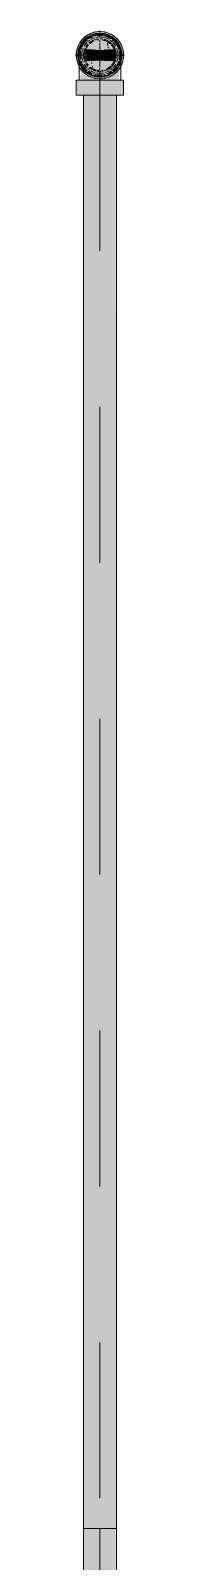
# Model space of a CAD drawing. Header units: millimetres. Extents: x -4000 to 187956, y -58990 to 162485.
# Drawn here: x 114224 to 114275, y 67916 to 69475 of the extents above; entities that cross this region are included whole.
import ezdxf

# ---------------------------------------------------------------- set-up
doc = ezdxf.new("R2010")
doc.units = ezdxf.units.MM
doc.linetypes.add('Dash 1_16_', pattern=[317.5, 158.75, -158.75])
for name, color, linetype, lineweight in [('F-SPRN', 3, 'Continuous', 9), ('P-PIPE', 3, 'Continuous', 9), ('P-PIPE-CNTR', 3, 'Continuous', 9)]:
    doc.layers.add(name, color=color, linetype=linetype, lineweight=lineweight)

# ---------------------------------------------------------------- blocks, each defined once
blk = doc.blocks.new('Sprinkler_Up - DN20-V538-FFS - TANG 1')
at = {"layer": 'F-SPRN', "transparency": 33554534}
for points in [[(-13.5, 0), (-3.9, 0.7), (-1.7, 2.9), (-1.2, 3.5), (-0.6, 4), (0.6, 4), (1.2, 3.5), (1.7, 2.9), (4.6, 0), (22.2, 0), (18, 13.1), (6.9, 21.2), (-6.9, 21.2), (-18, 13.1), (-22.2, 0)], [(0, -16.7), (4.3, -16.1), (11.8, -11.8), (16.1, -4.3), (16.1, 4.3), (11.8, 11.8), (8.3, 14.4), (0, 16.7), (-4.3, 16.1), (-11.8, 11.8), (-16.1, 4.3), (-16.1, -4.3), (-11.8, -11.8), (-8.3, -14.4)], [(0, -15.6), (7.8, -13.5), (13.5, -7.8), (15.1, -4), (15.1, 4), (13.5, 7.8), (7.8, 13.5), (0, 15.6), (-7.8, 13.5), (-11, 11), (-15.1, 4), (-15.1, -4), (-11, -11), (-7.8, -13.5)], [(0, -21.2), (6.9, -21.2), (18, -13.1), (22.2, 0), (3.9, -0.7), (1.7, -2.9), (1.2, -3.5), (0.6, -4), (-0.6, -4), (-1.2, -3.5), (-1.7, -2.9), (-4.6, 0), (-22.2, 0), (-18, -13.1), (-6.9, -21.2)], [(-10.9, -5.5), (-10.9, 5.4), (-14.5, 5.4), (-14.5, -5.5)], [(-7.7, -5.5), (-7.7, 5.4), (-10.9, 5.4), (-10.9, -5.5)], [(0, -5.5), (0, 5.4), (-7.7, 5.4), (-7.7, -5.5)], [(0, 0), (5.7, 0), (2.9, 4.9), (-2.9, 4.9), (-5.7, 0)], [(2.9, -4.9), (5.7, 0), (-5.7, 0), (-2.9, -4.9)], [(-4.6, 0), (4.6, 0), (0, 4.6)], [(0, -4.6), (4.6, 0), (-4.6, 0)], [(0, -2.6), (1.3, 0), (-1.8, 0)], [(-1.3, 0), (1.8, 0), (0, 2.6)], [(7.7, -5.5), (7.7, 5.4), (0, 5.4), (0, -5.5)], [(10.9, -5.5), (10.9, 5.4), (7.7, 5.4), (7.7, -5.5)], [(14.5, -5.5), (14.5, 5.4), (10.9, 5.4), (10.9, -5.5)]]:
    blk.add_hatch(color=1, dxfattribs=at).paths.add_polyline_path(points)
at = {"layer": 'F-SPRN', "color": 1}
for p, q in [((-11.5, 5.4), (-14.5, 5.4)), ((-14.5, 5.4), (-11.3, 5.4)), ((-14.5, 5.4), (-14.5, 3.7)), ((-14.5, 3.3), (-14.5, 0)), ((-11.5, 5.4), (-11.5, 4)), ((-10.9, 1.9), (-10.9, 3.6)), ((-10.8, 5.4), (-8, 5.4)), ((-8.1, 5.4), (-10.8, 5.4)), ((-8.1, 5.4), (-8.1, 2.8)), ((-8.1, 2.5), (-8.1, 0.7)), ((-7.7, 4.8), (-7.7, 2.7)), ((-7.7, 4.8), (-7.7, 2.7)), ((-7.7, 2.1), (-7.7, 0.5)), ((-7.7, 2.1), (-7.7, 0.5)), ((-6.7, 5.4), (-4.7, 5.4)), ((-5.8, 3.8), (-5.8, 2.2)), ((-2.1, 0), (-2.1, 0)), ((-2.1, 0), (-2.1, -0.1)), ((0, 2.1), (-0.1, 2.1)), ((2.1, 0), (2.1, 0.1)), ((2.1, 0), (2.1, 0)), ((4.7, 5.4), (6.5, 5.4)), ((7.7, 5.4), (10.8, 5.4)), ((7.7, 5.2), (7.7, 2.7)), ((7.7, 5.2), (7.7, 2.7)), ((7.7, 2.3), (7.7, 0.5)), ((7.7, 2.3), (7.7, 0.5)), ((10.8, 5.4), (8.1, 5.4)), ((8.1, 5.4), (8.1, 2.8)), ((8.1, 2.5), (8.1, 0.4)), ((10.9, 5.4), (14.5, 5.4)), ((10.9, 3.6), (10.9, 0.2)), ((14.5, 5.4), (11.5, 5.4)), ((11.5, 5.4), (11.5, 4)), ((11.5, 3), (11.5, 0.2)), ((14.5, 5.4), (14.5, -5.5)), ((-14.5, -1.3), (-14.5, -3.7)), ((-11.1, -5.5), (-14.5, -5.5)), ((-14.5, -5.5), (-11.5, -5.5)), ((-10.9, -2.6), (-10.9, -1.3)), ((-10.8, -5.5), (-8.1, -5.5)), ((-7.8, -5.5), (-10.8, -5.5)), ((-8.1, -4.2), (-8.1, -5.5)), ((-7.7, -2.7), (-7.7, -4)), ((-7.7, -2.7), (-7.7, -4)), ((-7, -5.5), (-5.8, -5.5)), ((-4.8, -5.5), (-7, -5.5)), ((-5.8, -2.3), (-5.8, -3.8)), ((-2.1, -0.3), (-2, -0.4)), ((-2, -0.4), (-2, -0.5)), ((-2, -0.5), (-2, -0.6)), ((-2, -0.6), (-2, -0.7)), ((-2, -0.7), (-1.9, -0.7)), ((-1.9, -0.7), (-1.9, -0.8)), ((-1.9, -0.8), (-1.9, -0.9)), ((-1.9, -0.9), (-1.8, -1)), ((-1.8, -1), (-1.8, -1.1)), ((-1.8, -1), (-1.8, -1)), ((-1.8, -1.1), (-1.7, -1.2)), ((-1.7, -1.2), (-1.6, -1.3)), ((-1.7, -1.2), (-1.7, -1.2)), ((-1.6, -1.3), (-1.6, -1.4)), ((-1.6, -1.4), (-1.5, -1.4)), ((-1.5, -1.4), (-1.4, -1.5)), ((-1.4, -1.5), (-1.3, -1.6)), ((-1.4, -1.5), (-1.4, -1.5)), ((-1.3, -1.6), (-1.3, -1.7)), ((-1.3, -1.7), (-1.2, -1.7)), ((-1.2, -1.7), (-1.1, -1.7)), ((-1.1, -1.7), (-1.1, -1.8)), ((-1.1, -1.8), (-1, -1.8)), ((-1, -1.8), (-0.9, -1.9)), ((-0.9, -1.9), (-0.8, -1.9)), ((-0.8, -1.9), (-0.7, -2)), ((-0.8, -1.9), (-0.8, -1.9)), ((-0.7, -2), (-0.6, -2)), ((-0.6, -2), (-0.5, -2)), ((-0.5, -2), (-0.4, -2)), ((-0.4, -2), (-0.3, -2.1)), ((-0.4, -2), (-0.4, -2)), ((-0.3, -2.1), (-0.2, -2.1)), ((-0.2, -2.1), (-0.1, -2.1)), ((-0.1, -2.1), (0, -2.1)), ((0, -2.1), (0.1, -2.1)), ((0.1, -2.1), (0.2, -2.1)), ((0.1, -2.1), (0.1, -2.1)), ((0.2, -2.1), (0.3, -2.1)), ((0.3, -2.1), (0.4, -2)), ((0.4, -2), (0.5, -2)), ((0.5, -2), (0.6, -2)), ((0.6, -2), (0.7, -2)), ((0.6, -2), (0.6, -2)), ((0.7, -2), (0.8, -1.9)), ((0.8, -1.9), (0.9, -1.9)), ((0.9, -1.9), (1, -1.8)), ((0.9, -1.9), (0.9, -1.9)), ((1, -1.8), (1.1, -1.8)), ((1.1, -1.8), (1.2, -1.7)), ((1.2, -1.7), (1.3, -1.6)), ((1.2, -1.7), (1.2, -1.7)), ((1.3, -1.6), (1.4, -1.6)), ((1.4, -1.5), (1.5, -1.5)), ((1.4, -1.6), (1.4, -1.5)), ((1.5, -1.4), (1.6, -1.3)), ((1.5, -1.5), (1.5, -1.4)), ((1.6, -1.3), (1.7, -1.2)), ((1.6, -1.3), (1.6, -1.3)), ((1.7, -1.1), (1.8, -1.1)), ((1.7, -1.2), (1.7, -1.1)), ((1.8, -1), (1.9, -0.9)), ((1.8, -1.1), (1.8, -1)), ((1.9, -0.8), (2, -0.7)), ((1.9, -0.8), (1.9, -0.8)), ((1.9, -0.9), (1.9, -0.8)), ((2, -0.4), (2.1, -0.3)), ((2, -0.5), (2, -0.4)), ((2, -0.5), (2, -0.5)), ((2, -0.6), (2, -0.5)), ((2, -0.7), (2, -0.6)), ((2.1, -0.1), (2.1, 0)), ((2.1, -0.2), (2.1, -0.1)), ((2.1, -0.3), (2.1, -0.2)), ((7, -5.5), (4.8, -5.5)), ((5.8, -2.2), (5.8, -3.8)), ((5.8, -5.5), (7, -5.5)), ((7.7, -0.5), (7.7, -2.3)), ((7.7, -0.5), (7.7, -2.3)), ((7.7, -2.7), (7.7, -5.4)), ((7.7, -2.7), (7.7, -5.4)), ((10.8, -5.5), (7.7, -5.5)), ((8.1, -0.4), (8.1, -2.5)), ((8.1, -2.8), (8.1, -5.5)), ((8.1, -5.5), (10.8, -5.5)), ((10.9, -0.2), (10.9, -3.6)), ((14.5, -5.5), (10.9, -5.5)), ((11.5, -0.2), (11.5, -3)), ((11.5, -4), (11.5, -5.5)), ((11.5, -5.5), (14.5, -5.5))]:
    blk.add_line(p, q, dxfattribs=at)
at = {"layer": 'F-SPRN', "color": 1, "flags": 128}
for points in [[(-0.6, 2), (-0.7, 2), (-0.8, 1.9), (-0.9, 1.9), (-0.9, 1.9), (-1, 1.8), (-1.1, 1.8), (-1.2, 1.7), (-1.2, 1.7), (-1.3, 1.6), (-1.4, 1.6), (-1.4, 1.5), (-1.5, 1.5), (-1.5, 1.4), (-1.6, 1.3), (-1.6, 1.3), (-1.7, 1.2), (-1.7, 1.1), (-1.8, 1.1), (-1.8, 1), (-1.9, 0.9), (-1.9, 0.8), (-1.9, 0.8), (-2, 0.7), (-2, 0.6), (-2, 0.5), (-2, 0.5), (-2, 0.4), (-2.1, 0.3), (-2.1, 0.2), (-2.1, 0.1), (-2.1, 0)], [(-0.5, 2), (-0.6, 2), (-0.6, 2)], [(-0.1, 2.1), (-0.1, 2.1), (-0.2, 2.1), (-0.3, 2.1), (-0.4, 2), (-0.5, 2)], [(0.8, 1.9), (0.8, 1.9), (0.7, 2), (0.6, 2), (0.5, 2), (0.4, 2), (0.4, 2), (0.3, 2.1), (0.2, 2.1), (0.1, 2.1), (0, 2.1)], [(1.3, 1.6), (1.3, 1.7), (1.2, 1.7), (1.1, 1.7), (1.1, 1.8), (1, 1.8), (0.9, 1.9), (0.8, 1.9)], [(1.8, 1.1), (1.7, 1.2), (1.7, 1.2), (1.6, 1.3), (1.6, 1.4), (1.5, 1.4), (1.4, 1.5), (1.4, 1.5), (1.3, 1.6)], [(2.1, 0.1), (2.1, 0.2), (2.1, 0.2), (2.1, 0.3), (2, 0.4), (2, 0.5), (2, 0.6), (2, 0.7), (1.9, 0.7), (1.9, 0.8), (1.9, 0.9), (1.8, 1), (1.8, 1), (1.8, 1.1)], [(-2.1, -0.1), (-2.1, -0.2), (-2.1, -0.2), (-2.1, -0.3)]]:
    blk.add_lwpolyline(points, dxfattribs=at)
at = {"layer": 'F-SPRN', "color": 1}
for radius, start, end in [(22.2, 360, 180), (21.9, 126.6942, 143.2701), (21.9, 108.2621, 125.7507), (16.7, 106.5995, 120), (16.7, 106.5995, 120), (21.9, 99.348, 107.901), (16.7, 96.4143, 105), (16.7, 96.4143, 105), (21.9, 90.145, 98.8503), (16.7, 83.0684, 90), (16.7, 83.0684, 90), (21.9, 72.5583, 89.4624), (16.7, 60, 75), (16.7, 60, 75), (21.9, 54.2493, 71.7379), (21.9, 36.7299, 53.3058), (21.9, 165.6773, 179.2615), (21.9, 144.7698, 164.8151), (16.7, 167.6802, 180), (16.7, 167.6802, 180), (16.7, 155.3879, 164.9693), (16.7, 155.3879, 164.9693), (15.6, 166.4265, 180), (15.6, 166.4265, 180), (15.6, 150.9409, 165), (15.6, 159.6139, 165), (16.7, 136.7213, 149.931), (16.7, 136.7213, 149.931), (15.6, 150.9409, 156.3845), (15.6, 138.4214, 150), (15.6, 138.4214, 150), (16.7, 121.4181, 130.5751), (16.7, 121.4181, 130.5751), (15.6, 120.5262, 133.2078), (15.6, 120.5262, 133.2078), (15.6, 114.4363, 119.9813), (15.6, 114.4363, 119.9813), (4.63, 155.7832, 180), (4.63, 155.7832, 180), (4.63, 109.0192, 138.2703), (4.63, 109.0192, 138.2703), (15.6, 95.5762, 100.6843), (15.6, 95.5762, 100.6843), (2.56, 109.0192, 168.8278), (2.56, 109.0192, 168.8278), (2.04, 109.0192, 180), (4.63, 17.9592, 90), (4.63, 17.9592, 90), (3.81, 57.0577, 90), (2.56, 14.5599, 90), (2.56, 14.5599, 90), (2.04, 10.4703, 90), (15.6, 75.573, 80.5892), (15.6, 75.573, 80.5892), (3.81, 16.1605, 43.8358), (15.6, 67.5614, 74.5481), (15.6, 67.5614, 74.5481), (15.6, 60.0187, 65.5637), (15.6, 60.0187, 65.5637), (15.6, 46.7922, 60), (15.6, 46.7922, 60), (16.7, 49.4249, 58.5819), (16.7, 49.4249, 58.5819), (15.6, 30, 41.5786), (15.6, 30, 41.5786), (16.7, 30, 43.2787), (16.7, 30, 43.2787), (15.6, 23.6155, 29.5646), (15.6, 15, 29.5646), (15.6, 15, 20.3861), (16.7, 15, 24.6121), (16.7, 15, 24.6121), (15.6, 360, 13.6618), (15.6, 0, 13.6618), (16.7, 360, 12.3198), (16.7, 0, 12.3198), (21.9, 15.1849, 35.2302), (21.9, 0.7385, 14.3227), (22.2, 180, 360), (21.9, 180.7385, 194.3227), (21.9, 195.1849, 215.2302), (21.9, 216.7299, 233.3058), (16.7, 180, 192.3198), (16.7, 180, 192.3198), (16.7, 195.0307, 204.6121), (16.7, 195.0307, 204.6121), (15.6, 181.9082, 193.6618), (15.6, 181.9082, 193.6618), (15.6, 197.3339, 209.5646), (15.6, 197.3339, 209.5646), (16.7, 210.069, 223.2787), (16.7, 210.069, 223.2787), (15.6, 212.5472, 221.5786), (15.6, 212.5472, 221.5786), (16.7, 229.4249, 238.5819), (16.7, 229.4249, 238.5819), (15.6, 233.795, 240), (15.6, 233.795, 240), (16.7, 240, 255), (16.7, 240, 255), (15.6, 240.0187, 254.5481), (15.6, 240.0187, 254.5481), (4.63, 197.9592, 0), (4.63, 197.9592, 360), (15.6, 255, 267.64), (15.6, 255, 267.64), (3.81, 196.1605, 360), (2.56, 191.1677, 270), (2.56, 191.1677, 270), (2.04, 190.4703, 270), (2.04, 270, 0), (2.56, 270, 0), (2.56, 270, 360), (15.6, 275.5762, 280.6843), (15.6, 275.5762, 280.6843), (16.7, 286.5995, 300), (16.7, 286.5995, 300), (15.6, 294.4363, 299.9813), (15.6, 294.4363, 299.9813), (15.6, 300, 313.2078), (15.6, 300, 313.2078), (16.7, 301.4181, 310.5751), (16.7, 301.4181, 310.5751), (15.6, 318.4214, 330), (15.6, 318.4214, 330), (16.7, 316.7213, 330), (16.7, 316.7213, 330), (21.9, 306.6942, 323.2701), (15.6, 330.4354, 345), (15.6, 330.4354, 336.3845), (15.6, 339.6139, 345), (15.6, 346.3382, 360), (15.6, 346.3382, 360), (16.7, 335.3879, 345), (16.7, 335.3879, 345), (16.7, 347.6802, 360), (16.7, 347.6802, 360), (21.9, 324.7698, 344.8151), (21.9, 345.6773, 359.2615), (21.9, 234.2493, 251.7379), (21.9, 252.5583, 269.4624), (16.7, 263.0684, 270), (16.7, 263.0684, 270), (21.9, 270.145, 278.8503), (16.7, 276.4143, 285), (16.7, 276.4143, 285), (21.9, 279.348, 287.901), (21.9, 288.2621, 305.7507)]:
    blk.add_arc((0, 0), radius, start, end, dxfattribs=at)
blk = doc.blocks.new('Steel_Transition_Threaded_HoaPhat - Standard-V418-FFS - TANG 1')
at = {"layer": 'P-PIPE', "lineweight": 13, "transparency": 33554534}
h = blk.add_hatch(color=1, dxfattribs=at)
h.paths.add_polyline_path([(139250, 128427.6), (139255.8, 128428.4), (139261.3, 128430.6), (139265.9, 128434.2), (139269.5, 128438.8), (139271.7, 128444.3), (139272.5, 128450.1), (139271.7, 128455.9), (139269.5, 128461.3), (139265.9, 128466), (139261.3, 128469.6), (139255.8, 128471.8), (139250, 128472.6), (139244.2, 128471.8), (139238.8, 128469.6), (139234.1, 128466), (139230.5, 128461.3), (139228.3, 128455.9), (139227.5, 128450.1), (139228.3, 128444.3), (139230.5, 128438.8), (139234.1, 128434.2), (139238.8, 128430.6), (139244.2, 128428.4)])
h.paths.add_polyline_path([(139250, 128430), (139244.8, 128430.7), (139240, 128432.7), (139235.8, 128435.9), (139232.6, 128440), (139230.6, 128444.9), (139229.9, 128450.1), (139230.6, 128455.3), (139232.6, 128460.1), (139235.8, 128464.3), (139240, 128467.5), (139244.8, 128469.5), (139250, 128470.2), (139255.2, 128469.5), (139260.1, 128467.5), (139264.2, 128464.3), (139267.4, 128460.1), (139269.4, 128455.3), (139270.1, 128450.1), (139269.4, 128444.9), (139267.4, 128440), (139264.2, 128435.9), (139260.1, 128432.7), (139255.2, 128430.7)])
for points in [[(139250, 128430), (139250, 128433.7), (139241.8, 128435.9), (139235.8, 128441.9), (139233.6, 128450.1), (139235.8, 128458.3), (139241.8, 128464.3), (139250, 128466.5), (139250, 128470.2), (139244.8, 128469.5), (139240, 128467.5), (139235.8, 128464.3), (139232.6, 128460.1), (139230.6, 128455.3), (139229.9, 128450.1), (139230.6, 128444.9), (139232.6, 128440), (139235.8, 128435.9), (139240, 128432.7), (139244.8, 128430.7)], [(139250, 128431.6), (139254.8, 128432.2), (139259.3, 128434.1), (139263.1, 128437), (139266, 128440.8), (139267.9, 128445.3), (139268.5, 128450.1), (139267.9, 128454.9), (139266, 128459.3), (139263.1, 128463.2), (139259.3, 128466.1), (139254.8, 128468), (139250, 128468.6), (139245.2, 128468), (139240.8, 128466.1), (139236.9, 128463.2), (139234, 128459.3), (139232.1, 128454.9), (139231.5, 128450.1), (139232.1, 128445.3), (139234, 128440.8), (139236.9, 128437), (139240.8, 128434.1), (139245.2, 128432.2)], [(139250, 128430), (139255.2, 128430.7), (139260.1, 128432.7), (139264.2, 128435.9), (139267.4, 128440), (139269.4, 128444.9), (139270.1, 128450.1), (139269.4, 128455.3), (139267.4, 128460.1), (139264.2, 128464.3), (139260.1, 128467.5), (139255.2, 128469.5), (139250, 128470.2), (139250, 128466.5), (139258.2, 128464.3), (139264.2, 128458.3), (139266.4, 128450.1), (139264.2, 128441.9), (139258.2, 128435.9), (139250, 128433.7)]]:
    blk.add_hatch(color=1, dxfattribs=at).paths.add_polyline_path(points)
at = {"layer": 'P-PIPE', "color": 20, "lineweight": 13}
for radius, start, end in [(22.5, 90, 270), (22.5, 90, 270), (20.1, 150, 162.7449), (20.1, 128.8856, 148.1553), (18.5, 136.4297, 150), (18.5, 136.4297, 150), (18.5, 123.4976, 133.2041), (18.5, 123.4976, 133.2041), (20.1, 109.6859, 125.0043), (16.4, 121.0738, 128.0319), (18.5, 106.819, 120), (18.5, 106.819, 120), (16.4, 115.1607, 120), (16.4, 107.4657, 111.9681), (20.1, 100.9975, 105), (18.5, 91.4353, 103.2046), (18.5, 91.4353, 103.2046), (16.4, 96.2132, 104.6042), (20.1, 90.5246, 98.5089), (22.5, 270, 90), (22.5, 270, 90), (18.5, 78.0986, 90), (18.5, 78.0986, 90), (20.1, 75.0607, 87.9279), (18.5, 60, 75), (18.5, 60, 75), (16.4, 66.9681, 72.9388), (20.1, 54.9957, 75), (16.4, 50.4733, 56.6389), (18.5, 46.7959, 56.5024), (18.5, 46.7959, 56.5024), (20.1, 31.8447, 51.1144), (16.4, 30, 38.0319), (18.5, 30, 43.5703), (18.5, 30, 43.5703), (20.1, 17.2551, 30), (20.1, 166.0499, 193.9501), (18.5, 166.5939, 180), (18.5, 166.5939, 193.4061), (18.5, 180, 193.4061), (18.5, 157.6232, 165), (18.5, 157.6232, 165), (18.5, 195, 202.3768), (18.5, 195, 202.3768), (16.4, 168.5467, 178.9063), (16.4, 184.8393, 191.4533), (16.4, 158.0319, 163.506), (16.4, 143.5463, 150), (16.4, 338.0319, 342.8691), (16.4, 0, 8.0319), (16.4, 353.5463, 0), (18.5, 15, 22.3768), (18.5, 15, 22.3768), (18.5, 337.6232, 345), (18.5, 337.6232, 345), (18.5, 0, 13.4061), (18.5, 346.5939, 13.4061), (18.5, 346.5939, 0), (20.1, 346.0499, 13.9501), (20.1, 197.2551, 210), (20.1, 211.8447, 231.1144), (18.5, 210, 223.5703), (18.5, 210, 223.5703), (16.4, 210.6635, 216.4537), (18.5, 226.7959, 236.5024), (18.5, 226.7959, 236.5024), (20.1, 234.9957, 255), (16.4, 230.4733, 236.6389), (18.5, 240, 255), (18.5, 240, 255), (16.4, 240, 246.5955), (16.4, 250.3629, 255), (20.1, 255.0607, 267.9279), (18.5, 258.0986, 270), (18.5, 258.0986, 270), (16.4, 264.1652, 268.506), (20.1, 270.5246, 278.5089), (18.5, 271.4353, 283.2046), (18.5, 271.4353, 283.2046), (16.4, 276.2132, 283.9063), (20.1, 280.9975, 285), (16.4, 287.4657, 291.9681), (18.5, 286.819, 300), (18.5, 286.819, 300), (16.4, 293.4045, 300), (20.1, 289.6859, 305.0043), (18.5, 303.4976, 313.2041), (18.5, 303.4976, 313.2041), (20.1, 308.8856, 328.1553), (18.5, 316.4297, 330), (18.5, 316.4297, 330), (20.1, 330, 342.7449)]:
    blk.add_arc((139250, 128450.1), radius, start, end, dxfattribs=at)
blk = doc.blocks.new('Steel_Elbow_Threaded_HoaPhat - Standard-V539-FFS - TANG 1')
at = {"layer": 'P-PIPE', "lineweight": 13, "transparency": 33554534}
for points in [[(114250, 69426), (114256.2, 69426.8), (114262.1, 69429.2), (114267.1, 69433), (114270.9, 69438), (114273.3, 69443.8), (114274.1, 69450.1), (114273.3, 69456.3), (114270.9, 69462.1), (114267.1, 69467.1), (114262.1, 69471), (114256.2, 69473.4), (114250, 69474.2), (114243.8, 69473.4), (114237.9, 69471), (114233, 69467.1), (114229.1, 69462.1), (114226.7, 69456.3), (114225.9, 69450.1), (114226.7, 69443.8), (114229.1, 69438), (114233, 69433), (114237.9, 69429.2), (114243.8, 69426.8)], [(114233, 69409.5), (114250, 69409.5), (114250, 69424.7), (114225.9, 69424.7), (114226.7, 69409.5), (114229.1, 69409.5)], [(114274.1, 69409.5), (114273.3, 69424.7), (114250, 69424.7), (114250, 69409.5), (114273.3, 69409.5)]]:
    blk.add_hatch(color=1, dxfattribs=at).paths.add_polyline_path(points)
h = blk.add_hatch(color=1, dxfattribs=at)
h.paths.add_polyline_path([(114233.1, 69434.9), (114230.5, 69439.5), (114231.4, 69435.6)])
h.paths.add_polyline_path([(114230.4, 69424.7), (114250, 69424.7), (114250, 69428.9), (114242.8, 69430.2), (114244.1, 69428.3), (114236.6, 69433), (114232.6, 69437.1), (114233.8, 69431.9), (114231.4, 69435.6), (114229.1, 69441.6), (114229.4, 69433), (114230.5, 69433.3), (114230.6, 69429.2), (114229.3, 69428.9)])
h = blk.add_hatch(color=1, dxfattribs=at)
h.paths.add_polyline_path([(114257.2, 69430.2), (114259.7, 69430.2), (114255.9, 69428.3)])
h.paths.add_polyline_path([(114268.3, 69424.7), (114269.7, 69428.5), (114269.9, 69435.9), (114270.2, 69440), (114268.8, 69439.5), (114262.8, 69432.6), (114257.2, 69430.2), (114250, 69428.9), (114250, 69424.7), (114266, 69424.7)])
h.paths.add_polyline_path([(114265.7, 69433.4), (114266.1, 69435.6), (114268.2, 69436.4)])
at = {"layer": 'P-PIPE', "color": 20, "lineweight": 13}
for p, q in [((114236.5, 69466.4), (114237.2, 69466.9)), ((114237.2, 69466.9), (114237.9, 69467.4)), ((114237.9, 69467.4), (114238.6, 69467.9)), ((114238.6, 69467.9), (114239.3, 69468.3)), ((114239.3, 69468.3), (114240, 69468.7)), ((114240, 69468.7), (114240.8, 69469.1)), ((114240.8, 69469.1), (114241.6, 69469.5)), ((114241.6, 69469.5), (114242.3, 69469.8)), ((114242.3, 69469.8), (114243.1, 69470.1)), ((114244.8, 69470.6), (114245.6, 69470.8)), ((114245.6, 69470.8), (114246.4, 69470.9)), ((114248.1, 69471.1), (114248.9, 69471.2)), ((114248.9, 69471.2), (114249.8, 69471.2)), ((114249.8, 69471.2), (114250, 69471.2)), ((114250, 69471.2), (114250.8, 69471.2)), ((114250.8, 69471.2), (114251.7, 69471.2)), ((114251.7, 69471.2), (114252.5, 69471.1)), ((114252.5, 69471.1), (114253.4, 69471)), ((114253.4, 69471), (114254.2, 69470.8)), ((114254.2, 69470.8), (114255, 69470.6)), ((114256.7, 69470.2), (114257.5, 69469.9)), ((114257.5, 69469.9), (114258.2, 69469.6)), ((114258.2, 69469.6), (114259, 69469.2)), ((114259, 69469.2), (114259.8, 69468.8)), ((114261.2, 69468), (114261.9, 69467.5)), ((114228.9, 69451.8), (114229, 69452.6)), ((114228.9, 69450.9), (114228.9, 69451.8)), ((114229, 69452.6), (114229.1, 69453.5)), ((114229.1, 69453.5), (114229.3, 69454.3)), ((114229.3, 69454.3), (114229.5, 69455.1)), ((114229.5, 69455.1), (114229.7, 69455.9)), ((114229.7, 69455.9), (114229.9, 69456.7)), ((114229.9, 69456.7), (114230.2, 69457.5)), ((114230.2, 69457.5), (114230.5, 69458.3)), ((114230.5, 69458.3), (114230.9, 69459.1)), ((114230.9, 69459.1), (114231.2, 69459.9)), ((114232.1, 69461.3), (114232.5, 69462)), ((114232.5, 69462), (114233, 69462.7)), ((114233, 69462.7), (114233.6, 69463.4)), ((114233.6, 69463.4), (114234.1, 69464)), ((114234.1, 69464), (114234.7, 69464.7)), ((114234.7, 69464.7), (114235.3, 69465.3)), ((114235.3, 69465.3), (114235.9, 69465.8)), ((114235.9, 69465.8), (114236.5, 69466.4)), ((114263.3, 69466.5), (114263.9, 69466)), ((114263.9, 69466), (114264.6, 69465.4)), ((114264.6, 69465.4), (114265.2, 69464.8)), ((114265.2, 69464.8), (114265.8, 69464.2)), ((114265.8, 69464.2), (114266.3, 69463.6)), ((114266.3, 69463.6), (114266.8, 69462.9)), ((114266.8, 69462.9), (114267.3, 69462.2)), ((114267.3, 69462.2), (114267.8, 69461.5)), ((114267.8, 69461.5), (114268.2, 69460.8)), ((114268.2, 69460.8), (114268.7, 69460.1)), ((114268.7, 69460.1), (114269, 69459.3)), ((114269, 69459.3), (114269.4, 69458.5)), ((114269.4, 69458.5), (114269.7, 69457.8)), ((114269.7, 69457.8), (114270, 69457)), ((114270, 69457), (114270.3, 69456.2)), ((114270.3, 69456.2), (114270.5, 69455.3)), ((114270.5, 69455.3), (114270.7, 69454.5)), ((114270.7, 69454.5), (114270.8, 69453.7)), ((114270.8, 69453.7), (114271, 69452.8)), ((114271, 69452.8), (114271.1, 69452)), ((114271.1, 69452), (114271.1, 69451.2)), ((114228.9, 69450.1), (114228.9, 69450.9)), ((114228.9, 69450.1), (114228.9, 69450.1)), ((114228.9, 69450), (114228.9, 69450.1)), ((114228.9, 69449.9), (114228.9, 69450)), ((114228.9, 69449.7), (114228.9, 69449.9)), ((114228.9, 69449), (114228.9, 69449.3)), ((114228.9, 69448.7), (114228.9, 69449)), ((114228.9, 69448.4), (114228.9, 69448.7)), ((114228.9, 69447.1), (114228.9, 69447.5)), ((114228.9, 69446.6), (114228.9, 69447.1)), ((114228.9, 69446.1), (114228.9, 69446.6)), ((114228.9, 69444.3), (114228.9, 69444.9)), ((114228.9, 69443.6), (114228.9, 69444.3)), ((114228.9, 69442.9), (114228.9, 69443.6)), ((114228.9, 69442.2), (114228.9, 69442.9)), ((114228.9, 69439), (114228.9, 69439.8)), ((114228.9, 69438.2), (114228.9, 69439)), ((114271.1, 69451.2), (114271.2, 69450.3)), ((114271.2, 69450.3), (114271.2, 69450.1)), ((114271.2, 69450.1), (114271.2, 69450.1)), ((114271.2, 69450.1), (114271.2, 69450)), ((114271.2, 69450), (114271.2, 69449.9)), ((114271.2, 69449.9), (114271.2, 69449.8)), ((114271.2, 69449.8), (114271.2, 69449.6)), ((114271.2, 69449.1), (114271.2, 69448.8)), ((114271.2, 69448.8), (114271.2, 69448.5)), ((114271.2, 69448.5), (114271.2, 69448.1)), ((114271.2, 69447.2), (114271.2, 69446.7)), ((114271.2, 69446.7), (114271.2, 69446.2)), ((114271.2, 69445.1), (114271.2, 69444.4)), ((114271.2, 69444.4), (114271.2, 69443.8)), ((114271.2, 69443.8), (114271.2, 69443.1)), ((114271.2, 69440.1), (114271.2, 69439.2)), ((114271.2, 69439.2), (114271.2, 69438.4)), ((114225.9, 69424.7), (114225.9, 69409.5)), ((114230.3, 69424.7), (114225.9, 69424.7)), ((114250, 69424.7), (114225.9, 69424.7)), ((114228.9, 69424.7), (114236.4, 69424.7)), ((114230.1, 69424.7), (114231.7, 69424.7)), ((114233, 69424.7), (114230.3, 69424.7)), ((114231.7, 69424.7), (114232.8, 69424.7)), ((114233.8, 69424.7), (114236.4, 69424.7)), ((114237.9, 69424.7), (114234, 69424.7)), ((114236.4, 69424.7), (114242.8, 69424.7)), ((114236.4, 69424.7), (114242.8, 69424.7)), ((114242.7, 69424.7), (114237.9, 69424.7)), ((114243.7, 69424.7), (114250, 69424.7)), ((114243.7, 69424.7), (114250, 69424.7)), ((114250, 69424.7), (114243.8, 69424.7)), ((114256.2, 69424.7), (114250, 69424.7)), ((114274.1, 69424.7), (114250, 69424.7)), ((114250, 69424.7), (114256.3, 69424.7)), ((114250, 69424.7), (114256.3, 69424.7)), ((114257.2, 69424.7), (114263.6, 69424.7)), ((114257.2, 69424.7), (114263.6, 69424.7)), ((114262.1, 69424.7), (114257.3, 69424.7)), ((114266, 69424.7), (114262.1, 69424.7)), ((114263.6, 69424.7), (114266.2, 69424.7)), ((114263.6, 69424.7), (114271.2, 69424.7)), ((114268.5, 69424.7), (114267.1, 69424.7)), ((114267.2, 69424.7), (114268.3, 69424.7)), ((114274.1, 69424.7), (114268.5, 69424.7)), ((114274.1, 69409.5), (114274.1, 69424.7)), ((114225.9, 69409.5), (114233, 69409.5)), ((114225.9, 69409.5), (114250, 69409.5)), ((114233.8, 69409.5), (114237.9, 69409.5)), ((114238.2, 69409.5), (114243.8, 69409.5)), ((114243.8, 69409.5), (114250, 69409.5)), ((114250, 69409.5), (114256.2, 69409.5)), ((114250, 69409.5), (114274.1, 69409.5)), ((114256.2, 69409.5), (114261.8, 69409.5)), ((114262.1, 69409.5), (114266.2, 69409.5)), ((114267.1, 69409.5), (114274.1, 69409.5))]:
    blk.add_line(p, q, dxfattribs=at)
at = {"layer": 'P-PIPE', "color": 20, "lineweight": 13, "flags": 128}
for points in [[(114243.1, 69470.1), (114243.9, 69470.3), (114244.8, 69470.6)], [(114246.4, 69470.9), (114247.2, 69471.1), (114248.1, 69471.1)], [(114255, 69470.6), (114255.8, 69470.4), (114256.7, 69470.2)], [(114259.8, 69468.8), (114260.5, 69468.4), (114261.2, 69468)], [(114261.9, 69467.5), (114262.6, 69467.1), (114263.3, 69466.5)], [(114231.2, 69459.9), (114231.6, 69460.6), (114232.1, 69461.3)], [(114228.9, 69449.3), (114228.9, 69449.5), (114228.9, 69449.7)], [(114228.9, 69447.5), (114228.9, 69448), (114228.9, 69448.4)], [(114228.9, 69444.9), (114228.9, 69445.5), (114228.9, 69446.1)], [(114228.9, 69439.8), (114228.9, 69440.6), (114228.9, 69441.4), (114228.9, 69442.2)], [(114228.9, 69424.7), (114228.9, 69425.7), (114228.9, 69426.7), (114228.9, 69427.7), (114228.9, 69428.7), (114228.9, 69429.7), (114228.9, 69430.7), (114228.9, 69431.7), (114228.9, 69432.7), (114228.9, 69433.6), (114228.9, 69434.6), (114228.9, 69435.5), (114228.9, 69436.4), (114228.9, 69437.3), (114228.9, 69438.2)], [(114271.2, 69449.6), (114271.2, 69449.4), (114271.2, 69449.1)], [(114271.2, 69448.1), (114271.2, 69447.7), (114271.2, 69447.2)], [(114271.2, 69446.2), (114271.2, 69445.6), (114271.2, 69445.1)], [(114271.2, 69443.1), (114271.2, 69442.4), (114271.2, 69441.6), (114271.2, 69440.9), (114271.2, 69440.1)], [(114271.2, 69438.4), (114271.2, 69437.5), (114271.2, 69436.6), (114271.2, 69435.7), (114271.2, 69434.8), (114271.2, 69433.9), (114271.2, 69432.9), (114271.2, 69432), (114271.2, 69431), (114271.2, 69430), (114271.2, 69429), (114271.2, 69428), (114271.2, 69427), (114271.2, 69426), (114271.2, 69424.9), (114271.2, 69424.7)]]:
    blk.add_lwpolyline(points, dxfattribs=at)
at = {"layer": 'P-PIPE', "color": 20, "lineweight": 13}
for radius, start, end in [(24.1, 90, 270), (24.1, 120, 270), (24.1, 105, 120), (21.1, 112.9314, 123.6981), (24.1, 90, 105), (21.1, 99.9303, 104.963), (21.1, 91.1041, 98.9613), (24.1, 15, 90), (24.1, 270, 90), (21.1, 75.037, 90), (21.1, 54.2198, 67.6765), (21.1, 172.2328, 178.0289), (21.1, 165.7343, 170), (21.1, 154.6252, 164.9545), (21.1, 150.0026, 154.1966), (21.1, 130, 141.5729), (24.1, 270, 15), (21.1, 38.4271, 50), (21.1, 25.3748, 29.9974), (21.1, 15.0455, 24.7351), (21.1, 10, 14.2657), (21.1, 1.9711, 7.7672), (21.1, 181.9562, 187.2796), (21.1, 195.0335, 203.6422), (21.1, 205.3678, 209.9924), (21.1, 213.7408, 218.4146), (21.1, 218.9512, 230), (21.1, 310, 321.0488), (21.1, 321.5854, 326.2592), (21.1, 330.0076, 334.6322), (21.1, 336.3578, 344.9665), (21.1, 345.7465, 350), (21.1, 352.7204, 358.0438), (21.1, 234.1976, 239.9895), (21.1, 240.7988, 247.0623), (21.1, 255.0343, 270), (21.1, 270, 275.2662), (21.1, 279.9464, 284.9657), (21.1, 292.3295, 305.8024)]:
    blk.add_arc((114250, 69450.1), radius, start, end, dxfattribs=at)

msp = doc.modelspace()

# ---------------------------------------------------------------- hatches: boundary and pattern name
at = {"layer": 'P-PIPE', "transparency": 33554534}
for points in [[(114241.7, 69435.6), (114242.8, 69437.6), (114241.7, 69441.7), (114242.8, 69445.9), (114245.8, 69449), (114257.2, 69454.3), (114258.4, 69458.4), (114257.2, 69462.6), (114255.9, 69464.3), (114250, 69466.8), (114241.7, 69464.6), (114235.5, 69458.4), (114233.3, 69450.1), (114235.5, 69441.7), (114238.2, 69438.3)], [(114250, 69433.4), (114258.4, 69435.6), (114261.8, 69438.3), (114266.1, 69445.8), (114266.1, 69454.4), (114261.8, 69461.9), (114258.4, 69464.6), (114250, 69466.8), (114245.7, 69466.2), (114238.2, 69461.9), (114233.9, 69454.4), (114233.9, 69445.8), (114238.2, 69438.3), (114241.7, 69435.6)], [(114250, 67950.1), (114250, 69409.5), (114233.3, 69409.5), (114233.9, 67950.1), (114245.7, 67950.1)], [(114250, 67950.1), (114266.7, 67950.1), (114266.1, 69409.5), (114250, 69409.5), (114250, 68498.1)], [(114250, 66490.6), (114250, 67950.1), (114233.3, 67950.1), (114233.9, 66490.6), (114245.7, 66490.6)], [(114250, 66490.6), (114266.7, 66490.6), (114266.1, 67950.1), (114250, 67950.1), (114250, 66600.1)]]:
    msp.add_hatch(color=1, dxfattribs=at).paths.add_polyline_path(points)

# ---------------------------------------------------------------- linework, layer by layer
at = {"layer": 'P-PIPE', "color": 20, "lineweight": 13}
for p, q in [((114233.3, 69409.5), (114233.3, 66490.6)), ((114237.9, 69409.5), (114233.3, 69409.5)), ((114261.8, 69409.5), (114238.2, 69409.5)), ((114266.7, 69409.5), (114262.1, 69409.5)), ((114266.7, 66490.6), (114266.7, 69409.5)), ((114233.3, 67950.1), (114266.7, 67950.1))]:
    msp.add_line(p, q, dxfattribs=at)
at = {"layer": 'P-PIPE', "color": 1}
for centre, radius, start, end in [((114250, 69450.1), 16.7, 170.1108, 177.203), ((114250, 69450.1), 16.7, 157.579, 164.2722), ((114250, 69458.4), 8.35, 69.0027, 79.2369), ((114250, 69458.4), 8.35, 316.3183, 330), ((114250, 69458.4), 8.35, 20.1285, 29.0413), ((114250, 69458.4), 8.35, 8.0385, 17.9918), ((114250, 69458.4), 8.35, 352.2824, 1.6717), ((114250, 69450.1), 16.7, 46.0317, 57.203), ((114250, 69450.1), 16.7, 39.3092, 45.2846), ((114250, 69450.1), 16.7, 32.3031, 39.2955), ((114250, 69450.1), 16.7, 23.314, 31.0974), ((114250, 69450.1), 16.7, 16.9375, 22.421), ((114250, 69450.1), 16.7, 4.3093, 9.8892), ((114250, 69450.1), 16.7, 182.797, 189.8892), ((114250, 69450.1), 16.7, 190.2154, 195.2487), ((114250, 69450.1), 16.7, 231.8726, 237.203), ((114250, 69441.7), 8.35, 172.0327, 181.5407), ((114250, 69441.7), 8.35, 199.9004, 209.0413), ((114250, 69441.7), 8.35, 131.0366, 150), ((114250, 69441.7), 8.35, 115.6806, 125.5287), ((114250, 69441.7), 8.35, 100.6842, 114.0387), ((114250, 69441.7), 8.35, 90, 100.6842), ((114250, 69458.4), 8.35, 270, 280.6842), ((114250, 69450.1), 16.7, 308.1274, 313.9683), ((114250, 69450.1), 16.7, 314.7154, 320.6908), ((114250, 69450.1), 16.7, 328.9026, 336.686), ((114250, 69450.1), 16.7, 337.2636, 343.0625), ((114250, 69441.7), 8.35, 226.6998, 237.8461), ((114250, 69441.7), 8.35, 249.0027, 259.2369), ((114250, 69450.1), 16.7, 264.6626, 273.5288)]:
    msp.add_arc(centre, radius, start, end, dxfattribs=at)
at = {"layer": 'P-PIPE-CNTR', "color": 1, "linetype": 'Dash 1_16_'}
for p, q in [((114250, 69472.6), (114250, 69475.1)), ((114250, 69471.2), (114250, 69472.6)), ((114250, 69468.6), (114250, 69470.2)), ((114250, 69463.6), (114250, 69465.2)), ((114250, 69459.8), (114250, 69462.6)), ((114250, 69455.5), (114250, 69459.1)), ((114250, 69452.6), (114250, 69454.3)), ((114250, 69450.1), (114250, 69452.1)), ((114225, 69450.1), (114227.5, 69450.1)), ((114227.8, 69450.1), (114231.5, 69450.1)), ((114231.5, 69450.1), (114233.3, 69450.1)), ((114236.9, 69450.1), (114240.4, 69450.1)), ((114240.4, 69450.1), (114242.3, 69450.1)), ((114245.4, 69450.1), (114247.6, 69450.1)), ((114248.7, 69450.1), (114250, 69450.1)), ((114250, 69448), (114250, 69450.1)), ((114250, 69450.1), (114251.3, 69450.1)), ((114250, 69445.9), (114250, 69447.5)), ((114250, 69441.1), (114250, 69444.6)), ((114250, 69438.1), (114250, 69440.4)), ((114250, 69435), (114250, 69436.5)), ((114251.8, 69450.1), (114254.6, 69450.1)), ((114255.7, 69450.1), (114263.5, 69450.1)), ((114266.4, 69450.1), (114268.5, 69450.1)), ((114268.5, 69450.1), (114272.2, 69450.1)), ((114272.5, 69450.1), (114275, 69450.1)), ((114250, 69432.2), (114250, 69433.4)), ((114250, 69430), (114250, 69431.6)), ((114250, 69427.6), (114250, 69428.9)), ((114250, 69425.1), (114250, 69427.6)), ((114250, 69409.5), (114250, 66490.6)), ((114250, 69409.5), (114250, 67950.1)), ((114250, 67950.1), (114250, 66490.6))]:
    msp.add_line(p, q, dxfattribs=at)
at = {"layer": 'P-PIPE-CNTR', "color": 20, "lineweight": 13}
for p, q in [((114250, 69449.5), (114250, 69450.1)), ((114250, 69447.7), (114250, 69449.2)), ((114250, 69441.4), (114250, 69446)), ((114250, 69438.8), (114250, 69440.8)), ((114250, 69435.7), (114250, 69437.2)), ((114250, 69432.9), (114250, 69434.1)), ((114250, 69430.5), (114250, 69432.2)), ((114250, 69428), (114250, 69429.4)), ((114250, 69426.1), (114250, 69427.9)), ((114250, 69424.7), (114250, 69426.1)), ((114250, 69409.5), (114250, 69424.7))]:
    msp.add_line(p, q, dxfattribs=at)

# ---------------------------------------------------------------- block references
at = {"layer": 'F-SPRN', "color": 1}
msp.add_blockref('Sprinkler_Up - DN20-V538-FFS - TANG 1', (114250, 69450.1), dxfattribs=at)
at = {"layer": 'P-PIPE', "color": 20, "lineweight": 13}
for name, p in [('Steel_Elbow_Threaded_HoaPhat - Standard-V539-FFS - TANG 1', (0, 0)), ('Steel_Transition_Threaded_HoaPhat - Standard-V418-FFS - TANG 1', (-25000, -59000))]:
    msp.add_blockref(name, p, dxfattribs=at)

doc.saveas('drawing.dxf')
